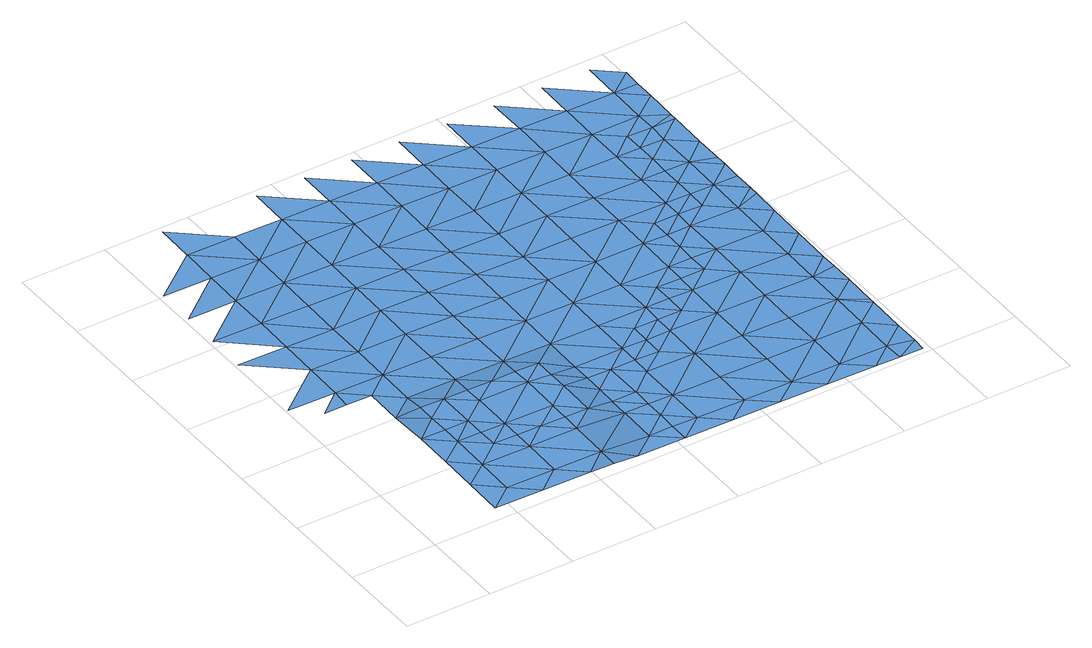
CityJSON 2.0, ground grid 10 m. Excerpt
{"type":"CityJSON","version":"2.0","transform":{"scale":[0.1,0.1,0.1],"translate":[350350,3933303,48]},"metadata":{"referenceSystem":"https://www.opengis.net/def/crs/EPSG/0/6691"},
"CityObjects":{
"waterbody1":{"type":"WaterBody","attributes":{"name":"8","class":"1140","function":"1","WaterBodyRiverFloodingRiskAttribute.description":"4","WaterBodyRiverFloodingRiskAttribute.rankOrg":"2","WaterBodyRiverFloodingRiskAttribute.adminType":"2","WaterBodyRiverFloodingRiskAttribute.scale":"L1"},"geometry":[{"type":"MultiSurface","lod":"1","boundaries":[[[0,1,2]],[[3,4,1]],[[5,1,0]],[[6,3,7]],[[5,8,1]],[[9,10,7]],[[5,11,12]],[[11,13,12]],[[3,1,8]],[[14,7,3]],[[15,10,9]],[[8,5,12]],[[13,16,12]],[[17,9,7]],[[18,19,15]],[[3,8,14]],[[16,20,12]],[[21,22,18]],[[12,20,8]],[[7,14,17]],[[9,23,15]],[[24,9,17]],[[8,25,14]],[[20,16,26]],[[27,25,8]],[[23,9,24]],[[23,28,15]],[[27,8,20]],[[29,17,14]],[[18,28,21]],[[18,15,28]],[[26,30,20]],[[25,29,14]],[[31,23,24]],[[32,21,33]],[[34,20,30]],[[33,21,28]],[[24,17,31]],[[27,20,34]],[[17,29,31]],[[34,35,27]],[[23,36,28]],[[30,37,34]],[[25,27,35]],[[25,38,29]],[[39,23,31]],[[40,33,28]],[[35,38,25]],[[37,41,34]],[[42,31,29]],[[23,39,36]],[[43,44,45]],[[46,39,31]],[[40,28,36]],[[29,38,42]],[[41,45,47]],[[45,44,47]],[[34,41,48]],[[46,31,42]],[[49,36,39]],[[35,34,50]],[[46,51,39]],[[41,47,48]],[[44,52,47]],[[38,35,50]],[[51,49,39]],[[34,48,50]],[[38,53,42]],[[54,48,47]],[[52,54,47]],[[40,36,49]],[[55,56,40]],[[53,38,50]],[[49,55,40]],[[46,42,57]],[[57,42,53]],[[46,58,51]],[[54,59,48]],[[48,60,50]],[[54,52,61]],[[59,60,48]],[[62,49,51]],[[46,57,58]],[[60,63,50]],[[61,64,54]],[[63,57,53]],[[65,62,51]],[[62,55,49]],[[53,50,63]],[[51,58,65]],[[64,61,66]],[[64,67,54]],[[54,67,59]],[[68,58,57]],[[63,68,57]],[[67,69,59]],[[59,69,60]],[[70,55,71]],[[55,62,71]],[[65,58,72]],[[73,63,60]],[[72,58,68]],[[72,74,65]],[[65,75,62]],[[69,67,76]],[[73,68,63]],[[62,75,71]],[[60,69,77]],[[76,78,69]],[[60,77,73]],[[65,74,75]],[[79,77,69]],[[68,80,72]],[[75,81,71]],[[82,79,69]],[[69,78,82]],[[83,71,81]],[[68,73,84]],[[72,85,74]],[[68,84,80]],[[86,77,79]],[[77,87,73]],[[85,88,74]],[[88,81,75]],[[72,80,85]],[[75,74,88]],[[86,79,89]],[[87,90,73]],[[90,80,84]],[[91,92,81]],[[77,86,87]],[[84,73,90]],[[89,93,86]],[[90,94,80]],[[95,87,86]],[[81,88,91]],[[96,95,86]],[[86,93,96]],[[85,80,94]],[[97,88,85]],[[98,99,87]],[[87,95,98]],[[90,87,99]],[[100,85,94]],[[88,97,91]],[[90,101,94]],[[85,100,97]],[[102,100,94]],[[90,99,101]],[[103,91,104]],[[104,91,97]],[[101,99,105]],[[94,101,102]],[[105,106,101]],[[107,104,97]],[[108,106,105]],[[100,102,109]],[[97,100,107]],[[110,102,101]],[[106,110,101]],[[107,100,109]],[[111,112,104]],[[113,114,102]],[[102,114,109]],[[113,102,110]],[[111,104,107]],[[115,116,109]],[[109,116,107]],[[109,114,115]],[[117,111,107]],[[116,117,107]],[[118,119,111]],[[116,120,117]],[[111,117,118]],[[120,121,117]],[[121,120,122]],[[117,123,118]],[[117,121,123]],[[124,125,118]],[[126,118,123]],[[118,126,124]]]}]},
"waterbody2":{"type":"WaterBody","attributes":{"name":"8","class":"1140","function":"1","WaterBodyRiverFloodingRiskAttribute.description":"4","WaterBodyRiverFloodingRiskAttribute.rankOrg":"2","WaterBodyRiverFloodingRiskAttribute.adminType":"2","WaterBodyRiverFloodingRiskAttribute.scale":"L1"},"geometry":[{"type":"MultiSurface","lod":"1","boundaries":[[[127,128,129]],[[128,127,130]],[[127,131,130]],[[132,131,127]],[[133,131,132]],[[133,134,131]],[[135,130,136]],[[137,130,135]],[[137,138,130]],[[136,131,134]],[[132,127,139]],[[136,130,131]],[[130,138,128]],[[140,129,128]],[[141,142,129]],[[143,144,142]],[[140,141,129]],[[145,140,128]],[[145,128,138]],[[143,146,144]],[[135,147,137]],[[148,149,150]],[[149,151,150]],[[152,153,144]],[[153,154,144]],[[154,155,144]],[[154,148,155]],[[144,155,142]],[[142,155,129]],[[129,155,156]],[[156,155,150]],[[127,129,156]],[[139,127,157]],[[151,157,156]],[[151,156,150]],[[150,155,148]],[[127,156,157]],[[152,144,146]]]}]},
"waterbody3":{"type":"WaterBody","attributes":{"name":"8","class":"1140","function":"1","WaterBodyRiverFloodingRiskAttribute.description":"4","WaterBodyRiverFloodingRiskAttribute.rankOrg":"3","WaterBodyRiverFloodingRiskAttribute.adminType":"2","WaterBodyRiverFloodingRiskAttribute.scale":"L1"},"geometry":[{"type":"MultiSurface","lod":"1","boundaries":[[[158,159,160]],[[45,41,161]],[[44,43,162]],[[52,147,163]],[[138,162,43]],[[135,136,164]],[[165,166,140]],[[166,167,146]],[[146,16,168]],[[115,114,169]],[[170,171,158]],[[172,173,174]],[[172,158,173]],[[172,159,158]],[[98,95,175]],[[176,160,159]],[[120,115,169]],[[115,120,116]],[[160,170,158]],[[158,171,173]],[[146,143,166]],[[143,142,166]],[[166,142,141]],[[141,140,166]],[[137,162,138]],[[137,147,162]],[[52,162,147]],[[162,52,44]],[[174,173,177]],[[95,178,175]],[[178,95,96]],[[96,93,178]],[[89,179,93]],[[89,79,179]],[[79,82,179]],[[82,78,179]],[[76,180,78]],[[76,64,180]],[[64,76,67]],[[64,66,180]],[[61,52,163]],[[61,163,66]],[[66,163,181]],[[181,163,164]],[[163,147,164]],[[135,164,147]],[[181,164,182]],[[182,164,183]],[[164,184,183]],[[164,136,184]],[[136,134,184]],[[134,133,184]],[[185,184,133]],[[185,183,184]],[[185,186,183]],[[186,177,183]],[[174,177,186]],[[177,182,183]],[[177,187,182]],[[188,187,177]],[[187,188,189]],[[188,190,189]],[[188,191,190]],[[171,191,188]],[[171,188,173]],[[191,192,190]],[[191,193,192]],[[193,194,192]],[[194,193,195]],[[195,178,194]],[[178,195,196]],[[197,192,194]],[[192,197,189]],[[181,189,197]],[[180,181,197]],[[194,179,197]],[[189,190,192]],[[181,187,189]],[[173,188,177]],[[182,187,181]],[[180,66,181]],[[180,197,78]],[[78,197,179]],[[93,179,194]],[[178,93,194]],[[178,196,175]],[[198,175,196]],[[198,108,175]],[[198,199,108]],[[200,201,198]],[[114,202,169]],[[113,202,114]],[[113,110,202]],[[37,30,161]],[[167,161,30]],[[161,167,166]],[[166,165,161]],[[165,43,161]],[[165,138,43]],[[145,138,165]],[[165,140,145]],[[43,45,161]],[[30,26,167]],[[26,16,167]],[[13,11,168]],[[168,16,13]],[[16,146,167]],[[37,161,41]],[[99,98,105]],[[199,110,106]],[[202,110,199]],[[106,108,199]],[[108,105,175]],[[196,200,198]],[[105,98,175]],[[11,153,168]],[[203,196,195]],[[193,204,195]],[[204,193,205]],[[206,191,207]],[[207,171,170]],[[204,203,195]],[[208,122,169]],[[120,169,122]],[[153,152,168]],[[152,146,168]],[[171,207,191]],[[209,193,191]],[[209,205,193]],[[206,209,191]],[[198,210,199]],[[201,210,198]],[[211,199,210]],[[211,212,199]],[[212,202,199]],[[212,213,202]],[[213,208,202]],[[208,169,202]],[[200,196,203]]]}]}
},
"vertices":[
[57,247,6],[59,270,6],[31,247,6],[60,316,6],[3,271,6],[87,246,6],[4,363,6],[61,362,6],[116,269,6],[62,409,6],[5,410,6],[86,200,7],[115,223,6],[115,200,8],[117,315,6],[62,455,6],[143,199,8],[117,361,6],[63,501,6],[6,456,6],[172,222,6],[64,547,6],[6,502,6],[119,454,6],[118,408,6],[173,314,6],[171,199,8],[173,268,6],[120,500,6],[174,361,6],[200,198,8],[175,407,6],[65,593,6],[121,546,6],[229,221,6],[229,267,6],[176,499,6],[228,198,8],[230,313,6],[176,453,6],[177,545,6],[256,197,8],[231,360,6],[256,151,8],[284,151,6],[256,174,8],[232,406,6],[284,174,6],[285,220,6],[233,498,6],[286,266,6],[232,452,6],[312,150,6],[287,312,6],[341,173,6],[234,544,6],[178,592,6],[288,359,6],[288,405,6],[342,219,6],[343,265,6],[341,150,6],[290,497,6],[343,311,6],[369,172,6],[289,451,6],[369,149,6],[370,195,6],[344,358,6],[399,218,6],[235,591,6],[291,543,6],[345,404,6],[400,310,6],[346,450,6],[346,496,6],[398,195,6],[399,264,6],[426,194,6],[427,241,6],[402,403,6],[347,543,6],[427,218,6],[291,590,6],[401,357,6],[402,449,6],[456,263,6],[457,310,6],[403,495,6],[456,240,6],[458,356,6],[404,542,6],[348,589,6],[484,240,6],[458,402,6],[485,286,6],[484,263,6],[460,494,6],[485,309,6],[485,332,6],[459,448,6],[514,355,6],[515,401,6],[405,588,6],[461,541,6],[514,332,6],[543,354,6],[516,493,6],[542,331,6],[516,447,6],[543,377,6],[517,540,6],[461,587,6],[543,401,6],[544,424,6],[544,447,6],[544,470,6],[573,493,6],[574,539,6],[518,586,6],[573,469,6],[601,477,6],[601,469,6],[602,515,6],[603,561,6],[575,585,6],[602,539,6],
[225,36,9],[226,82,9],[170,83,9],[283,81,6],[282,35,6],[253,12,7],[310,12,6],[310,35,6],[311,81,6],[311,58,6],[283,104,6],[255,105,8],[225,13,8],[198,106,9],[170,106,9],[142,107,9],[142,130,9],[114,130,9],[227,105,9],[142,153,9],[312,104,6],[84,62,9],[83,15,9],[112,38,9],[140,14,9],[114,153,9],[86,154,9],[85,108,9],[113,84,9],[169,37,9],[197,13,9],
[565,30,6],[566,7,6],[594,23,6],[228,175,9],[284,128,6],[340,127,6],[340,80,6],[227,128,9],[170,129,9],[171,176,9],[114,177,9],[572,446,6],[594,53,6],[566,77,6],[537,8,6],[509,31,6],[480,9,6],[513,309,6],[593,7,6],[452,32,6],[513,262,6],[455,217,6],[398,172,6],[397,126,6],[396,79,6],[395,33,6],[339,34,6],[367,11,6],[423,10,6],[453,78,6],[510,78,6],[454,125,6],[510,124,6],[567,123,6],[511,170,6],[568,169,6],[512,216,6],[569,215,6],[569,261,6],[454,171,6],[570,308,6],[571,354,6],[598,284,6],[599,318,6],[572,400,6],[597,238,6],[596,192,6],[596,172,6],[595,106,6],[595,99,6],[600,423,6],[596,145,6],[599,330,6],[599,353,6],[600,377,6],[600,390,6]
]}
